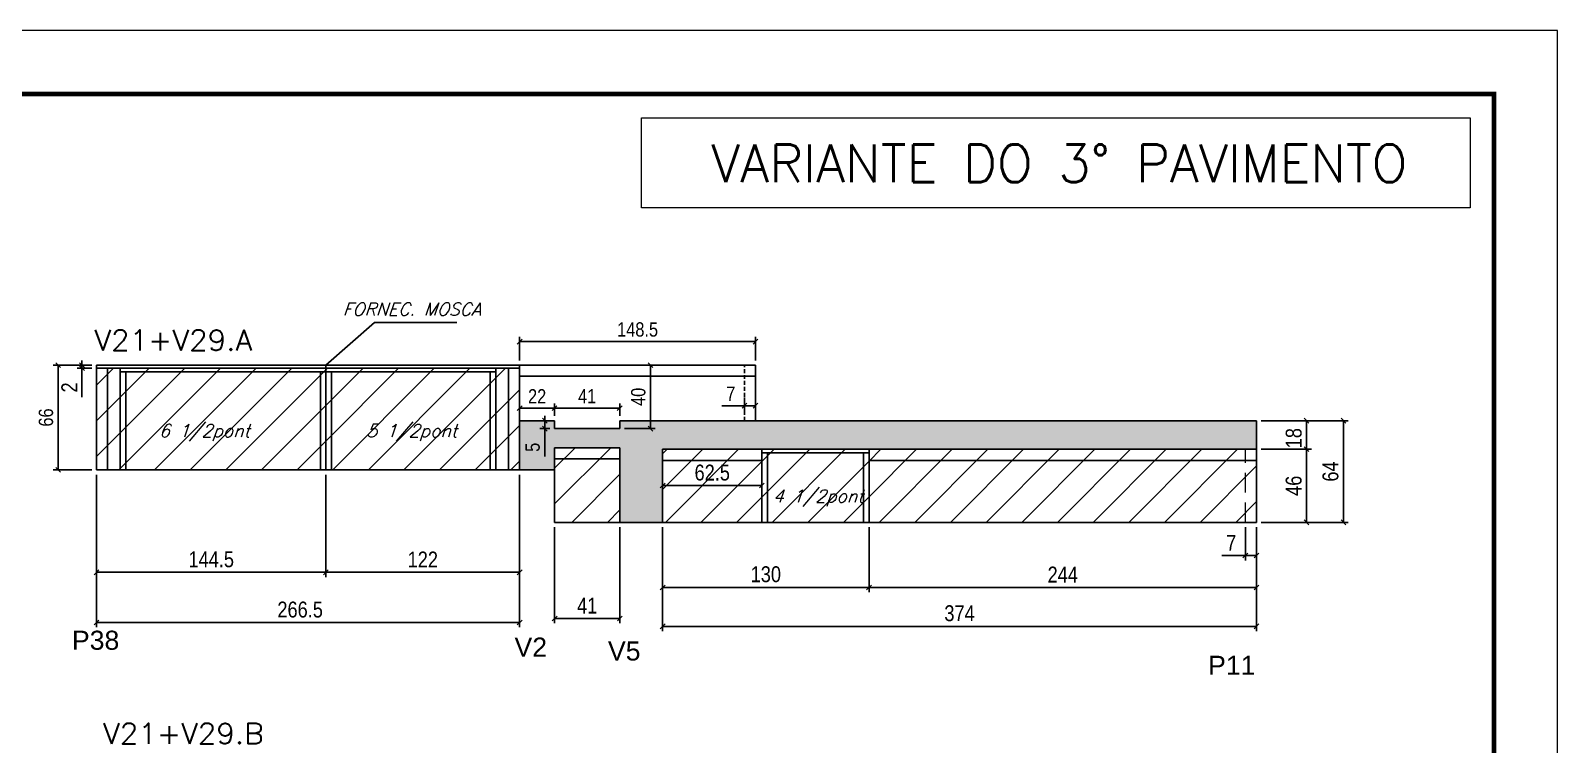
# Model space of a CAD drawing. Extents: x -10448 to -1189, y -11772 to 17235.
# Drawn here: x -5170 to -4208, y 3760 to 4210 of the extents above; entities that cross this region are included whole.
import ezdxf

# ---------------------------------------------------------------- set-up
doc = ezdxf.new("R2010")
doc.units = 0
doc.linetypes.add('DASHED', pattern=[0.75, 0.5, -0.25])
doc.linetypes.add('HIDDEN', pattern=[0.375, 0.25, -0.125])
for name, color, linetype in [('5', 5, 'Continuous'), ('COTA', 241, 'Continuous'), ('Painéis', 200, 'Continuous'), ('Reaproveitamento', 251, 'Continuous'), ('SARR_2.2x7', 40, 'Continuous'), ('SARR_3.5x7', 81, 'Continuous'), ('texto', 7, 'Continuous')]:
    doc.layers.add(name, color=color, linetype=linetype)
for name, color, linetype, lineweight in [('Folhas', 255, 'Continuous', 9), ('Hachura', 251, 'Continuous', 9), ('Sarr 2.2x7', 40, 'Continuous', 9), ('SARRAFO DE PRESSAO', 251, 'DASHED', 9), ('Texto Seção', 7, 'Continuous', 15)]:
    doc.layers.add(name, color=color, linetype=linetype, lineweight=lineweight)
doc.styles.add('COTA TECNICA', font='techl___.ttf', dxfattribs={"height": 10})
doc.styles.add('COTA TECNICA-50', font='techl___.ttf', dxfattribs={"height": 9})
doc.styles.add('REGUA-120', font='ROMANS.shx', dxfattribs={"height": 15})
doc.styles.add('Romans', font='romans.shx')
doc.styles.get("Standard").update_dxf_attribs({"font": 'arial.ttf'})
doc.dimstyles.new('COTA PAINEL-50', dxfattribs={"dimtxt": 9, "dimasz": 3, "dimexe": 3, "dimexo": 3, "dimgap": 3, "dimtad": 1, "dimdec": 1, "dimzin": 12, "dimdsep": 46, "dimtxsty": 'COTA TECNICA-50', "dimblk1": 'OBLIQUE', "dimblk2": 'OBLIQUE', "dimsah": 1, "dimcen": 0.9, "dimclrd": 4, "dimclre": 4, "dimclrt": 240, "dimadec": 1, "dimazin": 3, "dimtfac": 1, "dimtdec": 1, "dimtmove": 0, "dimatfit": 3, "dimfxl": 1, "dimtolj": 1, "dimtzin": 12, "dimarcsym": 0})
doc.dimstyles.new('PAINEL', dxfattribs={"dimtxt": 10, "dimasz": 3, "dimexe": 3, "dimexo": 3, "dimgap": 3, "dimtad": 1, "dimdec": 1, "dimzin": 12, "dimdsep": 46, "dimtxsty": 'COTA TECNICA', "dimblk1": 'OBLIQUE', "dimblk2": 'OBLIQUE', "dimsah": 1, "dimcen": 0.9, "dimclrd": 4, "dimclre": 4, "dimclrt": 240, "dimadec": 1, "dimazin": 3, "dimtfac": 1, "dimtdec": 1, "dimtmove": 0, "dimatfit": 3, "dimfxl": 1, "dimtolj": 1, "dimtzin": 12, "dimarcsym": 0})
pattern_1 = [(45, (-134604.252, -20842.41), (-11.2253202, 11.2253202), [])]

# ---------------------------------------------------------------- blocks, each defined once
blk = doc.blocks.new('9999999999')
at = {"layer": 'Folhas'}
blk.add_lwpolyline([(98138.98, 34190.21), (99623.98, 34190.21), (99623.98, 35240.21), (98138.98, 35240.21)], close=True, dxfattribs=at)
at = {"layer": 'Folhas', "color": 30, "const_width": 3}
blk.add_lwpolyline([(98213.98, 34230.21), (99583.98, 34230.21), (99583.98, 35200.21), (98213.98, 35200.21)], close=True, dxfattribs=at)
blk = doc.blocks.new('_Oblique')
at = {"color": 0, "linetype": 'ByBlock', "lineweight": -2}
blk.add_line((-0.5, -0.5), (0.5, 0.5), dxfattribs=at)
blk = doc.blocks.new('*D770')
at = {"layer": 'COTA', "color": 4, "linetype": 'ByBlock', "lineweight": -2, "transparency": 16777216}
for p, q in [((-4771.85, 3897.26), (-4771.85, 3856.3)), ((-4641.85, 3897.26), (-4641.85, 3856.3)), ((-4771.85, 3859.3), (-4641.85, 3859.3))]:
    blk.add_line(p, q, dxfattribs=at)
at = {"layer": 'Defpoints', "color": 0, "linetype": 'ByBlock', "transparency": 16777216}
for p in [(-4771.85, 3900.26), (-4641.85, 3900.26), (-4641.85, 3859.3)]:
    blk.add_point(p, dxfattribs=at)
at = {"layer": 'COTA', "color": 4, "linetype": 'ByBlock', "lineweight": -2, "transparency": 16777216, "xscale": 3, "yscale": 3, "zscale": 3, "rotation": 180}
blk.add_blockref('_Oblique', (-4771.85, 3859.3), dxfattribs=at)
at = {"layer": 'COTA', "color": 4, "linetype": 'ByBlock', "lineweight": -2, "transparency": 16777216, "xscale": 3, "yscale": 3, "zscale": 3}
blk.add_blockref('_Oblique', (-4641.85, 3859.3), dxfattribs=at)
at = {"layer": 'COTA', "color": 240, "linetype": 'ByBlock', "transparency": 16777216, "insert": (-4706.85, 3867.52), "char_height": 10, "attachment_point": 5, "style": 'COTA TECNICA'}
blk.add_mtext('\\A1;130', dxfattribs=at)
blk = doc.blocks.new('*D771')
at = {"layer": 'COTA', "color": 4, "linetype": 'ByBlock', "lineweight": -2, "transparency": 16777216}
for p, q in [((-4641.85, 3897.26), (-4641.85, 3856.3)), ((-4397.85, 3897.26), (-4397.85, 3856.3)), ((-4641.85, 3859.3), (-4397.85, 3859.3))]:
    blk.add_line(p, q, dxfattribs=at)
at = {"layer": 'Defpoints', "color": 0, "linetype": 'ByBlock', "transparency": 16777216}
for p in [(-4641.85, 3900.26), (-4397.85, 3900.26), (-4397.85, 3859.3)]:
    blk.add_point(p, dxfattribs=at)
at = {"layer": 'COTA', "color": 4, "linetype": 'ByBlock', "lineweight": -2, "transparency": 16777216, "xscale": 3, "yscale": 3, "zscale": 3, "rotation": 180}
blk.add_blockref('_Oblique', (-4641.85, 3859.3), dxfattribs=at)
at = {"layer": 'COTA', "color": 4, "linetype": 'ByBlock', "lineweight": -2, "transparency": 16777216, "xscale": 3, "yscale": 3, "zscale": 3}
blk.add_blockref('_Oblique', (-4397.85, 3859.3), dxfattribs=at)
at = {"layer": 'COTA', "color": 240, "linetype": 'ByBlock', "transparency": 16777216, "insert": (-4519.85, 3867.38), "char_height": 10, "attachment_point": 5, "style": 'COTA TECNICA'}
blk.add_mtext('\\A1;244', dxfattribs=at)
blk = doc.blocks.new('*D750')
at = {"layer": 'COTA', "color": 4, "linetype": 'ByBlock', "lineweight": -2, "transparency": 16777216}
for p, q in [((-4771.85, 3897.26), (-4771.85, 3831.76)), ((-4397.85, 3897.26), (-4397.85, 3831.76)), ((-4771.85, 3834.76), (-4397.85, 3834.76))]:
    blk.add_line(p, q, dxfattribs=at)
at = {"layer": 'Defpoints', "color": 0, "linetype": 'ByBlock', "transparency": 16777216}
for p in [(-4771.85, 3900.26), (-4397.85, 3900.26), (-4397.85, 3834.76)]:
    blk.add_point(p, dxfattribs=at)
at = {"layer": 'COTA', "color": 4, "linetype": 'ByBlock', "lineweight": -2, "transparency": 16777216, "xscale": 3, "yscale": 3, "zscale": 3, "rotation": 180}
blk.add_blockref('_Oblique', (-4771.85, 3834.76), dxfattribs=at)
at = {"layer": 'COTA', "color": 4, "linetype": 'ByBlock', "lineweight": -2, "transparency": 16777216, "xscale": 3, "yscale": 3, "zscale": 3}
blk.add_blockref('_Oblique', (-4397.85, 3834.76), dxfattribs=at)
at = {"layer": 'COTA', "color": 240, "linetype": 'ByBlock', "transparency": 16777216, "insert": (-4584.85, 3842.98), "char_height": 10, "attachment_point": 5, "style": 'COTA TECNICA'}
blk.add_mtext('\\A1;374', dxfattribs=at)
blk = doc.blocks.new('*D751')
at = {"layer": 'COTA', "color": 4, "linetype": 'ByBlock', "lineweight": -2, "transparency": 16777216}
for p, q in [((-4394.85, 3946.26), (-4363.27, 3946.26)), ((-4366.27, 3900.26), (-4366.27, 3946.26)), ((-4394.85, 3900.26), (-4363.27, 3900.26))]:
    blk.add_line(p, q, dxfattribs=at)
at = {"layer": 'Defpoints', "color": 0, "linetype": 'ByBlock', "transparency": 16777216}
for p in [(-4397.85, 3946.26), (-4366.27, 3946.26), (-4397.85, 3900.26)]:
    blk.add_point(p, dxfattribs=at)
at = {"layer": 'COTA', "color": 4, "linetype": 'ByBlock', "lineweight": -2, "transparency": 16777216, "xscale": 3, "yscale": 3, "zscale": 3}
for p, rotation in [((-4366.27, 3946.26), 90), ((-4366.27, 3900.26), 270)]:
    blk.add_blockref('_Oblique', p, dxfattribs=dict(at, rotation=rotation))
at = {"layer": 'COTA', "color": 240, "linetype": 'ByBlock', "transparency": 16777216, "insert": (-4374.37, 3923.26), "char_height": 10, "attachment_point": 5, "rotation": 90, "style": 'COTA TECNICA'}
blk.add_mtext('\\A1;46', dxfattribs=at)
blk = doc.blocks.new('*D752')
at = {"layer": 'COTA', "color": 4, "linetype": 'ByBlock', "lineweight": -2, "transparency": 16777216}
for p, q in [((-4394.85, 3964.26), (-4363.27, 3964.26)), ((-4366.27, 3946.26), (-4366.27, 3964.26)), ((-4394.85, 3946.26), (-4363.27, 3946.26))]:
    blk.add_line(p, q, dxfattribs=at)
at = {"layer": 'Defpoints', "color": 0, "linetype": 'ByBlock', "transparency": 16777216}
for p in [(-4397.85, 3964.26), (-4366.27, 3964.26), (-4397.85, 3946.26)]:
    blk.add_point(p, dxfattribs=at)
at = {"layer": 'COTA', "color": 4, "linetype": 'ByBlock', "lineweight": -2, "transparency": 16777216, "xscale": 3, "yscale": 3, "zscale": 3}
for p, rotation in [((-4366.27, 3964.26), 90), ((-4366.27, 3946.26), 270)]:
    blk.add_blockref('_Oblique', p, dxfattribs=dict(at, rotation=rotation))
at = {"layer": 'COTA', "color": 240, "linetype": 'ByBlock', "transparency": 16777216, "insert": (-4374.36, 3953.26), "char_height": 10, "attachment_point": 5, "rotation": 90, "style": 'COTA TECNICA'}
blk.add_mtext('\\A1;18', dxfattribs=at)
blk = doc.blocks.new('*D753')
at = {"layer": 'COTA', "color": 4, "linetype": 'ByBlock', "lineweight": -2, "transparency": 16777216}
for p, q in [((-4394.85, 3964.26), (-4340.11, 3964.26)), ((-4343.11, 3900.26), (-4343.11, 3964.26)), ((-4394.85, 3900.26), (-4340.11, 3900.26))]:
    blk.add_line(p, q, dxfattribs=at)
at = {"layer": 'Defpoints', "color": 0, "linetype": 'ByBlock', "transparency": 16777216}
for p in [(-4397.85, 3964.26), (-4343.11, 3964.26), (-4397.85, 3900.26)]:
    blk.add_point(p, dxfattribs=at)
at = {"layer": 'COTA', "color": 4, "linetype": 'ByBlock', "lineweight": -2, "transparency": 16777216, "xscale": 3, "yscale": 3, "zscale": 3}
for p, rotation in [((-4343.11, 3964.26), 90), ((-4343.11, 3900.26), 270)]:
    blk.add_blockref('_Oblique', p, dxfattribs=dict(at, rotation=rotation))
at = {"layer": 'COTA', "color": 240, "linetype": 'ByBlock', "transparency": 16777216, "insert": (-4351.21, 3932.26), "char_height": 10, "attachment_point": 5, "rotation": 90, "style": 'COTA TECNICA'}
blk.add_mtext('\\A1;64', dxfattribs=at)
blk = doc.blocks.new('*D1833')
at = {"layer": 'COTA', "color": 4, "linetype": 'ByBlock', "lineweight": -2, "transparency": 16777216}
for p, q in [((-4404.85, 3897.26), (-4404.85, 3876.32)), ((-4397.85, 3897.26), (-4397.85, 3876.32)), ((-4404.85, 3879.32), (-4419.58, 3879.32)), ((-4397.85, 3879.32), (-4404.85, 3879.32))]:
    blk.add_line(p, q, dxfattribs=at)
at = {"layer": 'Defpoints', "color": 0, "linetype": 'ByBlock', "transparency": 16777216}
for p in [(-4404.85, 3900.26), (-4397.85, 3900.26), (-4404.85, 3879.32)]:
    blk.add_point(p, dxfattribs=at)
at = {"layer": 'COTA', "color": 4, "linetype": 'ByBlock', "lineweight": -2, "transparency": 16777216, "xscale": 3, "yscale": 3, "zscale": 3, "rotation": 180}
blk.add_blockref('_Oblique', (-4404.85, 3879.32), dxfattribs=at)
at = {"layer": 'COTA', "color": 4, "linetype": 'ByBlock', "lineweight": -2, "transparency": 16777216, "xscale": 3, "yscale": 3, "zscale": 3}
blk.add_blockref('_Oblique', (-4397.85, 3879.32), dxfattribs=at)
at = {"layer": 'COTA', "color": 240, "linetype": 'ByBlock', "transparency": 16777216, "insert": (-4413.71, 3887.39), "char_height": 10, "attachment_point": 5, "style": 'COTA TECNICA'}
blk.add_mtext('\\A1;7', dxfattribs=at)
blk = doc.blocks.new('*D1834')
at = {"layer": 'COTA', "color": 4, "linetype": 'ByBlock', "lineweight": -2, "transparency": 16777216}
for p, q in [((-4771.85, 3936.26), (-4771.85, 3920.42)), ((-4709.35, 3936.26), (-4709.35, 3920.42)), ((-4709.35, 3923.42), (-4771.85, 3923.42))]:
    blk.add_line(p, q, dxfattribs=at)
at = {"layer": 'Defpoints', "color": 0, "linetype": 'ByBlock', "transparency": 16777216}
for p in [(-4771.85, 3939.26), (-4709.35, 3939.26), (-4771.85, 3923.42)]:
    blk.add_point(p, dxfattribs=at)
at = {"layer": 'COTA', "color": 4, "linetype": 'ByBlock', "lineweight": -2, "transparency": 16777216, "xscale": 3, "yscale": 3, "zscale": 3, "rotation": 180}
blk.add_blockref('_Oblique', (-4771.85, 3923.42), dxfattribs=at)
at = {"layer": 'COTA', "color": 4, "linetype": 'ByBlock', "lineweight": -2, "transparency": 16777216, "xscale": 3, "yscale": 3, "zscale": 3}
blk.add_blockref('_Oblique', (-4709.35, 3923.42), dxfattribs=at)
at = {"layer": 'COTA', "color": 240, "linetype": 'ByBlock', "transparency": 16777216, "insert": (-4740.6, 3931.53), "char_height": 10, "attachment_point": 5, "style": 'COTA TECNICA'}
blk.add_mtext('\\A1;62.5', dxfattribs=at)
blk = doc.blocks.new('*D1835')
at = {"layer": 'COTA', "color": 4, "linetype": 'ByBlock', "lineweight": -2, "transparency": 16777216}
for p, q in [((-4839.85, 3897.26), (-4839.85, 3836.76)), ((-4798.85, 3897.26), (-4798.85, 3836.76)), ((-4839.85, 3839.76), (-4798.85, 3839.76))]:
    blk.add_line(p, q, dxfattribs=at)
at = {"layer": 'Defpoints', "color": 0, "linetype": 'ByBlock', "transparency": 16777216}
for p in [(-4839.85, 3900.26), (-4798.85, 3900.26), (-4798.85, 3839.76)]:
    blk.add_point(p, dxfattribs=at)
at = {"layer": 'COTA', "color": 4, "linetype": 'ByBlock', "lineweight": -2, "transparency": 16777216, "xscale": 3, "yscale": 3, "zscale": 3, "rotation": 180}
blk.add_blockref('_Oblique', (-4839.85, 3839.76), dxfattribs=at)
at = {"layer": 'COTA', "color": 4, "linetype": 'ByBlock', "lineweight": -2, "transparency": 16777216, "xscale": 3, "yscale": 3, "zscale": 3}
blk.add_blockref('_Oblique', (-4798.85, 3839.76), dxfattribs=at)
at = {"layer": 'COTA', "color": 240, "linetype": 'ByBlock', "transparency": 16777216, "insert": (-4819.35, 3847.83), "char_height": 10, "attachment_point": 5, "style": 'COTA TECNICA'}
blk.add_mtext('\\A1;41', dxfattribs=at)
blk = doc.blocks.new('*D755')
at = {"layer": 'COTA', "color": 4, "linetype": 'ByBlock', "lineweight": -2, "transparency": 16777216}
for p, q in [((-5128.39, 3930.26), (-5128.39, 3865.8)), ((-4983.89, 3930.26), (-4983.89, 3865.8)), ((-5128.39, 3868.8), (-4983.89, 3868.8))]:
    blk.add_line(p, q, dxfattribs=at)
at = {"layer": 'Defpoints', "color": 0, "linetype": 'ByBlock', "transparency": 16777216}
for p in [(-5128.39, 3933.26), (-4983.89, 3933.26), (-4983.89, 3868.8)]:
    blk.add_point(p, dxfattribs=at)
at = {"layer": 'COTA', "color": 4, "linetype": 'ByBlock', "lineweight": -2, "transparency": 16777216, "xscale": 3, "yscale": 3, "zscale": 3, "rotation": 180}
blk.add_blockref('_Oblique', (-5128.39, 3868.8), dxfattribs=at)
at = {"layer": 'COTA', "color": 4, "linetype": 'ByBlock', "lineweight": -2, "transparency": 16777216, "xscale": 3, "yscale": 3, "zscale": 3}
blk.add_blockref('_Oblique', (-4983.89, 3868.8), dxfattribs=at)
at = {"layer": 'COTA', "color": 240, "linetype": 'ByBlock', "transparency": 16777216, "insert": (-5056.14, 3876.91), "char_height": 10, "attachment_point": 5, "style": 'COTA TECNICA'}
blk.add_mtext('\\A1;144.5', dxfattribs=at)
blk = doc.blocks.new('*D756')
at = {"layer": 'COTA', "color": 4, "linetype": 'ByBlock', "lineweight": -2, "transparency": 16777216}
for p, q in [((-4983.89, 3930.26), (-4983.89, 3865.8)), ((-4861.89, 3930.26), (-4861.89, 3865.8)), ((-4983.89, 3868.8), (-4861.89, 3868.8))]:
    blk.add_line(p, q, dxfattribs=at)
at = {"layer": 'Defpoints', "color": 0, "linetype": 'ByBlock', "transparency": 16777216}
for p in [(-4983.89, 3933.26), (-4861.89, 3933.26), (-4861.89, 3868.8)]:
    blk.add_point(p, dxfattribs=at)
at = {"layer": 'COTA', "color": 4, "linetype": 'ByBlock', "lineweight": -2, "transparency": 16777216, "xscale": 3, "yscale": 3, "zscale": 3, "rotation": 180}
blk.add_blockref('_Oblique', (-4983.89, 3868.8), dxfattribs=at)
at = {"layer": 'COTA', "color": 4, "linetype": 'ByBlock', "lineweight": -2, "transparency": 16777216, "xscale": 3, "yscale": 3, "zscale": 3}
blk.add_blockref('_Oblique', (-4861.89, 3868.8), dxfattribs=at)
at = {"layer": 'COTA', "color": 240, "linetype": 'ByBlock', "transparency": 16777216, "insert": (-4922.89, 3876.85), "char_height": 10, "attachment_point": 5, "style": 'COTA TECNICA'}
blk.add_mtext('\\A1;122', dxfattribs=at)
blk = doc.blocks.new('*D757')
at = {"layer": 'COTA', "color": 4, "linetype": 'ByBlock', "lineweight": -2, "transparency": 16777216}
for p, q in [((-5128.39, 3930.26), (-5128.39, 3834.18)), ((-4861.89, 3930.26), (-4861.89, 3834.18)), ((-5128.39, 3837.18), (-4861.89, 3837.18))]:
    blk.add_line(p, q, dxfattribs=at)
at = {"layer": 'Defpoints', "color": 0, "linetype": 'ByBlock', "transparency": 16777216}
for p in [(-5128.39, 3933.26), (-4861.89, 3933.26), (-4861.89, 3837.18)]:
    blk.add_point(p, dxfattribs=at)
at = {"layer": 'COTA', "color": 4, "linetype": 'ByBlock', "lineweight": -2, "transparency": 16777216, "xscale": 3, "yscale": 3, "zscale": 3, "rotation": 180}
blk.add_blockref('_Oblique', (-5128.39, 3837.18), dxfattribs=at)
at = {"layer": 'COTA', "color": 4, "linetype": 'ByBlock', "lineweight": -2, "transparency": 16777216, "xscale": 3, "yscale": 3, "zscale": 3}
blk.add_blockref('_Oblique', (-4861.89, 3837.18), dxfattribs=at)
at = {"layer": 'COTA', "color": 240, "linetype": 'ByBlock', "transparency": 16777216, "insert": (-5000.14, 3845.28), "char_height": 10, "attachment_point": 5, "style": 'COTA TECNICA'}
blk.add_mtext('\\A1;266.5', dxfattribs=at)
blk = doc.blocks.new('*D1876')
at = {"layer": 'COTA', "color": 4, "linetype": 'ByBlock', "lineweight": -2, "transparency": 16777216}
for p, q in [((-5131.39, 3999.26), (-5155.59, 3999.26)), ((-5152.59, 3933.26), (-5152.59, 3999.26)), ((-5131.39, 3933.26), (-5155.59, 3933.26))]:
    blk.add_line(p, q, dxfattribs=at)
at = {"layer": 'Defpoints', "color": 0, "linetype": 'ByBlock', "transparency": 16777216}
for p in [(-5152.59, 3999.26), (-5128.39, 3999.26), (-5128.39, 3933.26)]:
    blk.add_point(p, dxfattribs=at)
at = {"layer": 'COTA', "color": 4, "linetype": 'ByBlock', "lineweight": -2, "transparency": 16777216, "xscale": 3, "yscale": 3, "zscale": 3}
for p, rotation in [((-5152.59, 3999.26), 90), ((-5152.59, 3933.26), 270)]:
    blk.add_blockref('_Oblique', p, dxfattribs=dict(at, rotation=rotation))
at = {"layer": 'COTA', "color": 240, "linetype": 'ByBlock', "transparency": 16777216, "insert": (-5160.19, 3966.26), "char_height": 9, "attachment_point": 5, "rotation": 90, "style": 'COTA TECNICA-50'}
blk.add_mtext('\\A1;66', dxfattribs=at)
blk = doc.blocks.new('*D1854')
at = {"layer": 'COTA', "color": 4, "linetype": 'ByBlock', "lineweight": -2, "transparency": 16777216}
for p, q in [((-4861.89, 4002.26), (-4861.89, 4017.02)), ((-4861.89, 4014.02), (-4713.35, 4014.02)), ((-4713.35, 4002.26), (-4713.35, 4017.02))]:
    blk.add_line(p, q, dxfattribs=at)
at = {"layer": 'Defpoints', "color": 0, "linetype": 'ByBlock', "transparency": 16777216}
for p in [(-4713.35, 4014.02), (-4861.89, 3999.26), (-4713.35, 3999.26)]:
    blk.add_point(p, dxfattribs=at)
at = {"layer": 'COTA', "color": 4, "linetype": 'ByBlock', "lineweight": -2, "transparency": 16777216, "xscale": 3, "yscale": 3, "zscale": 3, "rotation": 180}
blk.add_blockref('_Oblique', (-4861.89, 4014.02), dxfattribs=at)
at = {"layer": 'COTA', "color": 4, "linetype": 'ByBlock', "lineweight": -2, "transparency": 16777216, "xscale": 3, "yscale": 3, "zscale": 3}
blk.add_blockref('_Oblique', (-4713.35, 4014.02), dxfattribs=at)
at = {"layer": 'COTA', "color": 240, "linetype": 'ByBlock', "transparency": 16777216, "insert": (-4787.62, 4021.64), "char_height": 9, "attachment_point": 5, "style": 'COTA TECNICA-50'}
blk.add_mtext('\\A1;148.5', dxfattribs=at)
blk = doc.blocks.new('*D1855')
at = {"layer": 'COTA', "color": 4, "linetype": 'ByBlock', "lineweight": -2, "transparency": 16777216}
for p, q in [((-4861.89, 3967.26), (-4861.89, 3975.1)), ((-4861.89, 3972.1), (-4839.89, 3972.1)), ((-4839.89, 3967.26), (-4839.89, 3975.1))]:
    blk.add_line(p, q, dxfattribs=at)
at = {"layer": 'Defpoints', "color": 0, "linetype": 'ByBlock', "transparency": 16777216}
for p in [(-4839.89, 3972.1), (-4861.89, 3964.26), (-4839.89, 3964.26)]:
    blk.add_point(p, dxfattribs=at)
at = {"layer": 'COTA', "color": 4, "linetype": 'ByBlock', "lineweight": -2, "transparency": 16777216, "xscale": 3, "yscale": 3, "zscale": 3, "rotation": 180}
blk.add_blockref('_Oblique', (-4861.89, 3972.1), dxfattribs=at)
at = {"layer": 'COTA', "color": 4, "linetype": 'ByBlock', "lineweight": -2, "transparency": 16777216, "xscale": 3, "yscale": 3, "zscale": 3}
blk.add_blockref('_Oblique', (-4839.89, 3972.1), dxfattribs=at)
at = {"layer": 'COTA', "color": 240, "linetype": 'ByBlock', "transparency": 16777216, "insert": (-4850.89, 3979.6), "char_height": 9, "attachment_point": 5, "style": 'COTA TECNICA-50'}
blk.add_mtext('\\A1;22', dxfattribs=at)
blk = doc.blocks.new('*D1856')
at = {"layer": 'COTA', "color": 4, "linetype": 'ByBlock', "lineweight": -2, "transparency": 16777216}
for p, q in [((-4839.89, 3967.26), (-4839.89, 3975.1)), ((-4839.89, 3972.1), (-4798.89, 3972.1)), ((-4798.89, 3967.26), (-4798.89, 3975.1))]:
    blk.add_line(p, q, dxfattribs=at)
at = {"layer": 'Defpoints', "color": 0, "linetype": 'ByBlock', "transparency": 16777216}
for p in [(-4798.89, 3972.1), (-4839.89, 3964.26), (-4798.89, 3964.26)]:
    blk.add_point(p, dxfattribs=at)
at = {"layer": 'COTA', "color": 4, "linetype": 'ByBlock', "lineweight": -2, "transparency": 16777216, "xscale": 3, "yscale": 3, "zscale": 3, "rotation": 180}
blk.add_blockref('_Oblique', (-4839.89, 3972.1), dxfattribs=at)
at = {"layer": 'COTA', "color": 4, "linetype": 'ByBlock', "lineweight": -2, "transparency": 16777216, "xscale": 3, "yscale": 3, "zscale": 3}
blk.add_blockref('_Oblique', (-4798.89, 3972.1), dxfattribs=at)
at = {"layer": 'COTA', "color": 240, "linetype": 'ByBlock', "transparency": 16777216, "insert": (-4819.39, 3979.67), "char_height": 9, "attachment_point": 5, "style": 'COTA TECNICA-50'}
blk.add_mtext('\\A1;41', dxfattribs=at)
blk = doc.blocks.new('*D1857')
at = {"layer": 'COTA', "color": 4, "linetype": 'ByBlock', "lineweight": -2, "transparency": 16777216}
for p, q in [((-4795.89, 3999.26), (-4776.56, 3999.26)), ((-4779.56, 3959.26), (-4779.56, 3999.26)), ((-4795.89, 3959.26), (-4776.56, 3959.26))]:
    blk.add_line(p, q, dxfattribs=at)
at = {"layer": 'Defpoints', "color": 0, "linetype": 'ByBlock', "transparency": 16777216}
for p in [(-4798.89, 3999.26), (-4779.56, 3999.26), (-4798.89, 3959.26)]:
    blk.add_point(p, dxfattribs=at)
at = {"layer": 'COTA', "color": 4, "linetype": 'ByBlock', "lineweight": -2, "transparency": 16777216, "xscale": 3, "yscale": 3, "zscale": 3}
for p, rotation in [((-4779.56, 3999.26), 90), ((-4779.56, 3959.26), 270)]:
    blk.add_blockref('_Oblique', p, dxfattribs=dict(at, rotation=rotation))
at = {"layer": 'COTA', "color": 240, "linetype": 'ByBlock', "transparency": 16777216, "insert": (-4787.15, 3979.26), "char_height": 9, "attachment_point": 5, "rotation": 90, "style": 'COTA TECNICA-50'}
blk.add_mtext('\\A1;40', dxfattribs=at)
blk = doc.blocks.new('*D1858')
at = {"layer": 'COTA', "color": 4, "linetype": 'ByBlock', "lineweight": -2, "transparency": 16777216}
for p, q in [((-4842.89, 3964.26), (-4849.08, 3964.26)), ((-4846.08, 3964.26), (-4846.08, 3967.26)), ((-4846.08, 3964.26), (-4846.08, 3959.26)), ((-4842.89, 3959.26), (-4849.08, 3959.26)), ((-4846.08, 3959.26), (-4846.08, 3941.77))]:
    blk.add_line(p, q, dxfattribs=at)
at = {"layer": 'Defpoints', "color": 0, "linetype": 'ByBlock', "transparency": 16777216}
for p in [(-4839.89, 3964.26), (-4846.08, 3959.26), (-4839.89, 3959.26)]:
    blk.add_point(p, dxfattribs=at)
at = {"layer": 'COTA', "color": 4, "linetype": 'ByBlock', "lineweight": -2, "transparency": 16777216, "xscale": 3, "yscale": 3, "zscale": 3}
for p, rotation in [((-4846.08, 3964.26), 270), ((-4846.08, 3959.26), 90)]:
    blk.add_blockref('_Oblique', p, dxfattribs=dict(at, rotation=rotation))
at = {"layer": 'COTA', "color": 240, "linetype": 'ByBlock', "transparency": 16777216, "insert": (-4853.68, 3947.52), "char_height": 9, "attachment_point": 5, "rotation": 90, "style": 'COTA TECNICA-50'}
blk.add_mtext('\\A1;5', dxfattribs=at)
blk = doc.blocks.new('*D1860')
at = {"layer": 'COTA', "color": 4, "linetype": 'ByBlock', "lineweight": -2, "transparency": 16777216}
for p, q in [((-4720.35, 3973.69), (-4734.5, 3973.69)), ((-4720.35, 3978.76), (-4720.35, 3970.69)), ((-4713.35, 3973.69), (-4720.35, 3973.69)), ((-4713.35, 3978.76), (-4713.35, 3970.69))]:
    blk.add_line(p, q, dxfattribs=at)
at = {"layer": 'Defpoints', "color": 0, "linetype": 'ByBlock', "transparency": 16777216}
for p in [(-4720.35, 3981.76), (-4713.35, 3981.76), (-4720.35, 3973.69)]:
    blk.add_point(p, dxfattribs=at)
at = {"layer": 'COTA', "color": 4, "linetype": 'ByBlock', "lineweight": -2, "transparency": 16777216, "xscale": 3, "yscale": 3, "zscale": 3, "rotation": 180}
blk.add_blockref('_Oblique', (-4720.35, 3973.69), dxfattribs=at)
at = {"layer": 'COTA', "color": 4, "linetype": 'ByBlock', "lineweight": -2, "transparency": 16777216, "xscale": 3, "yscale": 3, "zscale": 3}
blk.add_blockref('_Oblique', (-4713.35, 3973.69), dxfattribs=at)
at = {"layer": 'COTA', "color": 240, "linetype": 'ByBlock', "transparency": 16777216, "insert": (-4728.92, 3981.25), "char_height": 9, "attachment_point": 5, "style": 'COTA TECNICA-50'}
blk.add_mtext('\\A1;7', dxfattribs=at)
blk = doc.blocks.new('*D2227')
at = {"layer": 'COTA', "color": 4, "lineweight": -2, "transparency": 16777216}
for p, q in [((-5137.53, 3999.26), (-5137.53, 4002.26)), ((-5131.39, 3999.26), (-5140.53, 3999.26)), ((-5131.39, 3997.26), (-5140.53, 3997.26)), ((-5137.53, 3999.26), (-5137.53, 3997.26)), ((-5137.53, 3997.26), (-5137.53, 3979.15))]:
    blk.add_line(p, q, dxfattribs=at)
at = {"layer": 'Defpoints', "color": 0, "transparency": 16777216}
for p in [(-5137.53, 3997.26), (-5128.39, 3999.26), (-5128.39, 3997.26)]:
    blk.add_point(p, dxfattribs=at)
at = {"layer": 'COTA', "color": 4, "lineweight": -2, "transparency": 16777216, "xscale": 3, "yscale": 3, "zscale": 3}
for p, rotation in [((-5137.53, 3999.26), 270), ((-5137.53, 3997.26), 90)]:
    blk.add_blockref('_Oblique', p, dxfattribs=dict(at, rotation=rotation))
at = {"layer": 'COTA', "color": 240, "transparency": 16777216, "insert": (-5145.53, 3985.2), "char_height": 10, "attachment_point": 5, "rotation": 90, "style": 'COTA TECNICA'}
blk.add_mtext('\\A1;2', dxfattribs=at)

msp = doc.modelspace()

# ---------------------------------------------------------------- hatches: boundary and pattern name
at = {"layer": 'COTA', "linetype": 'ByBlock'}
h = msp.add_hatch(dxfattribs=at)
h.set_pattern_fill('AR-CONC', color=256, scale=0.03)
h.paths.add_polyline_path([(-4771.85, 3946.26), (-4397.85, 3946.26), (-4397.85, 3964.26), (-4713.35, 3964.26), (-4798.89, 3964.26), (-4798.89, 3959.26), (-4839.89, 3959.26), (-4839.89, 3964.26), (-4861.89, 3964.26), (-4861.89, 3933.26), (-4839.85, 3933.26), (-4839.85, 3947.26), (-4798.85, 3947.26), (-4798.85, 3900.26), (-4771.85, 3900.26)])
h.paths.add_polyline_path([(-4844.84, 3941.84), (-4844.84, 3953.8), (-4863.37, 3953.8), (-4863.37, 3941.84)], flags=9)
at = {"layer": 'Hachura', "linetype": 'ByBlock'}
h = msp.add_hatch(dxfattribs=at)
h.set_pattern_fill('ANSI31', color=256, scale=5)
h.set_pattern_definition(pattern_1)
h.paths.add_polyline_path([(-4771.85, 3946.26), (-4771.85, 3900.26), (-4641.85, 3900.26), (-4641.85, 3946.26)])
h = msp.add_hatch(dxfattribs=at)
h.set_pattern_fill('ANSI31', color=256, scale=5)
h.set_pattern_definition(pattern_1)
h.paths.add_polyline_path([(-4641.85, 3946.26), (-4641.85, 3900.26), (-4397.85, 3900.26), (-4397.85, 3946.26)])
at = {"layer": 'Reaproveitamento', "linetype": 'ByBlock'}
h = msp.add_hatch(dxfattribs=at)
h.set_pattern_fill('ANSI31', color=256, scale=5)
h.paths.add_polyline_path([(-5128.39, 3997.26), (-5128.39, 3933.26), (-4983.89, 3933.26), (-4983.89, 3997.26)])
h.paths.add_polyline_path([(-5096.76, 3948.65), (-5029.52, 3948.65), (-5024.02, 3964.62), (-5091.26, 3964.62)], flags=24)
h = msp.add_hatch(dxfattribs=at)
h.set_pattern_fill('ANSI31', color=256, scale=5)
h.paths.add_polyline_path([(-4983.89, 3997.26), (-4983.89, 3933.26), (-4861.89, 3933.26), (-4861.89, 3997.26)])
h.paths.add_polyline_path([(-4966.29, 3948.65), (-4898.67, 3948.65), (-4893.17, 3964.62), (-4960.79, 3964.62)], flags=24)
h = msp.add_hatch(dxfattribs=at)
h.set_pattern_fill('ANSI31', color=256, scale=5)
h.set_pattern_definition([(45, (-139469.283, -18464.293), (-11.2253202, 11.2253202), [])])
h.paths.add_polyline_path([(-4839.85, 3900.26), (-4798.85, 3900.26), (-4798.85, 3947.26), (-4839.85, 3947.26)])

# ---------------------------------------------------------------- linework, layer by layer
at = {"layer": 'COTA', "linetype": 'ByBlock'}
for p, q in [((-4713.35, 3964.26), (-4397.85, 3964.26)), ((-4397.85, 3946.26), (-4397.85, 3964.26)), ((-4861.89, 3933.26), (-4839.85, 3933.26)), ((-4771.85, 3900.26), (-4798.85, 3900.26))]:
    msp.add_line(p, q, dxfattribs=at)
at = {"layer": 'Painéis'}
for p, q in [((-5128.39, 3999.26), (-5128.39, 3933.26)), ((-5128.39, 3999.26), (-4861.89, 3999.26)), ((-5128.39, 3997.26), (-4861.89, 3997.26)), ((-4983.89, 3999.26), (-4983.89, 3933.26)), ((-4861.89, 3997.26), (-4861.89, 3933.26)), ((-4861.89, 3933.26), (-5128.39, 3933.26))]:
    msp.add_line(p, q, dxfattribs=at)
at = {"layer": 'Painéis', "linetype": 'ByBlock'}
for p, q in [((-4713.35, 3999.26), (-4861.89, 3999.26)), ((-4861.89, 3999.26), (-4861.89, 3964.26)), ((-4713.35, 3964.26), (-4713.35, 3999.26)), ((-4861.89, 3964.26), (-4839.89, 3964.26)), ((-4839.89, 3964.26), (-4839.89, 3959.26)), ((-4798.89, 3964.26), (-4713.35, 3964.26)), ((-4798.89, 3964.26), (-4798.89, 3959.26)), ((-4798.89, 3959.26), (-4839.89, 3959.26)), ((-4839.85, 3947.26), (-4798.85, 3947.26)), ((-4839.85, 3900.26), (-4839.85, 3947.26)), ((-4798.85, 3900.26), (-4798.85, 3947.26)), ((-4771.85, 3946.26), (-4771.85, 3900.26)), ((-4771.85, 3946.26), (-4397.85, 3946.26)), ((-4641.85, 3900.26), (-4641.85, 3946.26)), ((-4397.85, 3900.26), (-4397.85, 3946.26)), ((-4839.85, 3900.26), (-4798.85, 3900.26)), ((-4771.85, 3900.26), (-4397.85, 3900.26))]:
    msp.add_line(p, q, dxfattribs=at)
at = {"layer": 'Sarr 2.2x7', "linetype": 'HIDDEN', "ltscale": 50}
msp.add_line((-4404.85, 3900.26), (-4404.85, 3946.26), dxfattribs=at)
at = {"layer": 'SARR_2.2x7', "linetype": 'Continuous'}
for p, q in [((-5121.39, 3997.26), (-5121.39, 3945.26)), ((-4983.89, 3995.06), (-5113.39, 3995.06)), ((-4983.89, 3995.06), (-4876.89, 3995.06)), ((-4868.89, 3997.26), (-4868.89, 3945.26)), ((-4713.35, 3992.26), (-4861.89, 3992.26)), ((-5121.39, 3945.26), (-5121.39, 3933.26)), ((-4868.89, 3945.26), (-4868.89, 3933.26)), ((-4709.35, 3944.06), (-4641.85, 3944.06)), ((-4839.85, 3940.26), (-4798.85, 3940.26)), ((-4771.85, 3939.26), (-4709.35, 3939.26)), ((-4641.85, 3939.26), (-4397.85, 3939.26))]:
    msp.add_line(p, q, dxfattribs=at)
at = {"layer": 'SARR_2.2x7', "linetype": 'HIDDEN', "ltscale": 10}
msp.add_line((-4720.35, 3964.26), (-4720.35, 3999.26), dxfattribs=at)
at = {"layer": 'SARR_3.5x7'}
for p, q in [((-5113.39, 3997.26), (-5113.39, 3933.26)), ((-5109.89, 3995.06), (-5109.89, 3933.26)), ((-4987.39, 3995.06), (-4987.39, 3933.26)), ((-4980.39, 3995.06), (-4980.39, 3933.26)), ((-4880.39, 3995.06), (-4880.39, 3933.26)), ((-4876.89, 3997.26), (-4876.89, 3933.26)), ((-4709.35, 3946.26), (-4709.35, 3900.26)), ((-4705.85, 3944.06), (-4705.85, 3900.26)), ((-4645.35, 3944.06), (-4645.35, 3900.26)), ((-4641.85, 3944.06), (-4641.85, 3900.26)), ((-4771.85, 3900.26), (-4768.35, 3900.26))]:
    msp.add_line(p, q, dxfattribs=at)
at = {"layer": 'Texto Seção'}
msp.add_lwpolyline([(-4785.17, 4155.01), (-4263.18, 4155.01), (-4263.18, 4098.33), (-4785.17, 4098.33)], close=True, dxfattribs=at)

# ---------------------------------------------------------------- block references
at = {"layer": 'SARRAFO DE PRESSAO', "color": 6, "linetype": 'ByBlock'}
msp.add_blockref('9999999999', (-103832.26, -31030.3), dxfattribs=at)

# ---------------------------------------------------------------- texts
at = {"layer": '5', "linetype": 'Continuous'}
for s, p in [('P38', (-5143.86, 3820.03)), ('V2', (-4865.13, 3815.7)), ('V5', (-4806.27, 3813.25)), ('P11', (-4428.31, 3804.25))]:
    msp.add_text(s, height=12, rotation=0.00004, dxfattribs=at).set_placement(p)
at = {"layer": 'texto', "color": 2, "char_height": 8, "attachment_point": 5, "style": 'Romans'}
for s, insert in [('{\\Q19;\\C256;FORNEC. MOSCA}', (-4929.92, 4034.44)), ('{\\Q19;\\C256;6 1/2pont}', (-5060.46, 3956.64)), ('{\\Q19;\\C256;5 1/2pont}', (-4929.92, 3956.64)), ('{\\Q19;\\C256;4 1/2pont}', (-4673.96, 3915.48))]:
    msp.add_mtext(s, dxfattribs=dict(at, insert=insert))
at = {"layer": 'Texto Seção', "style": 'REGUA-120', "width": 1.05}
for s, p in [('V21+V29.A', (-5129.76, 4008.45)), ('V21+V29.B', (-5124.27, 3760.73))]:
    msp.add_text(s, height=13, dxfattribs=at).set_placement(p)
at = {"layer": 'Texto Seção', "insert": (-4842.29, 4114.44), "char_height": 23.7362, "width": 640.4194, "attachment_point": 7, "style": 'REGUA-120'}
msp.add_mtext('\\pxqc,t6;^JVARIANTE DO 3° PAVIMENTO', dxfattribs=at)

# ---------------------------------------------------------------- dimensions: what is measured, and where the dimension line sits
at = {"layer": 'COTA', "linetype": 'ByBlock'}
for base, p1, p2, dimstyle, picture, middle in [((-4713.35, 4014.02), (-4861.89, 3999.26), (-4713.35, 3999.26), 'COTA PAINEL-50', '*D1854', (-4787.62, 4021.64)), ((-4839.89, 3972.1), (-4861.89, 3964.26), (-4839.89, 3964.26), 'COTA PAINEL-50', '*D1855', (-4850.89, 3979.6)), ((-4798.89, 3972.1), (-4839.89, 3964.26), (-4798.89, 3964.26), 'COTA PAINEL-50', '*D1856', (-4819.39, 3979.67)), ((-4720.35, 3973.69), (-4713.35, 3981.76), (-4720.35, 3981.76), 'COTA PAINEL-50', '*D1860', (-4728.92, 3981.25)), ((-4983.89, 3868.8), (-5128.39, 3933.26), (-4983.89, 3933.26), 'PAINEL', '*D755', (-5056.14, 3876.91)), ((-4771.85, 3923.42), (-4709.35, 3939.26), (-4771.85, 3939.26), 'PAINEL', '*D1834', (-4740.6, 3931.53)), ((-4798.85, 3839.76), (-4839.85, 3900.26), (-4798.85, 3900.26), 'PAINEL', '*D1835', (-4819.35, 3847.83)), ((-4641.85, 3859.3), (-4771.85, 3900.26), (-4641.85, 3900.26), 'PAINEL', '*D770', (-4706.85, 3867.52)), ((-4397.85, 3834.76), (-4771.85, 3900.26), (-4397.85, 3900.26), 'PAINEL', '*D750', (-4584.85, 3842.98)), ((-4397.85, 3859.3), (-4641.85, 3900.26), (-4397.85, 3900.26), 'PAINEL', '*D771', (-4519.85, 3867.38)), ((-4404.85, 3879.32), (-4397.85, 3900.26), (-4404.85, 3900.26), 'PAINEL', '*D1833', (-4413.71, 3887.39))]:
    dim = msp.add_linear_dim(base=base, p1=p1, p2=p2, dimstyle=dimstyle, dxfattribs=at)
    dim.commit()
    dim.dimension.update_dxf_attribs({"geometry": picture, "text_midpoint": middle})
for base, p1, p2, dimstyle, picture, middle in [((-5152.59, 3999.26), (-5128.39, 3933.26), (-5128.39, 3999.26), 'COTA PAINEL-50', '*D1876', (-5160.19, 3966.26)), ((-4779.56, 3999.26), (-4798.89, 3959.26), (-4798.89, 3999.26), 'COTA PAINEL-50', '*D1857', (-4787.15, 3979.26)), ((-4846.08, 3959.26), (-4839.89, 3964.26), (-4839.89, 3959.26), 'COTA PAINEL-50', '*D1858', (-4853.68, 3947.52)), ((-4343.11, 3964.26), (-4397.85, 3900.26), (-4397.85, 3964.26), 'PAINEL', '*D753', (-4351.21, 3932.26)), ((-4366.27, 3946.26), (-4397.85, 3900.26), (-4397.85, 3946.26), 'PAINEL', '*D751', (-4374.37, 3923.26))]:
    dim = msp.add_linear_dim(base=base, p1=p1, p2=p2, angle=90, dimstyle=dimstyle, dxfattribs=at)
    dim.commit()
    dim.dimension.update_dxf_attribs({"geometry": picture, "text_midpoint": middle})
at = {"layer": 'COTA'}
dim = msp.add_linear_dim(base=(-5137.53, 3997.26), p1=(-5128.39, 3999.26), p2=(-5128.39, 3997.26), angle=90, dimstyle='PAINEL', dxfattribs=at)
dim.commit()
dim.dimension.update_dxf_attribs({"geometry": '*D2227', "text_midpoint": (-5145.53, 3985.2)})
at = {"layer": 'COTA', "linetype": 'ByBlock'}
dim = msp.add_linear_dim(base=(-4366.27, 3964.26), p1=(-4397.85, 3946.26), p2=(-4397.85, 3964.26), angle=90, dimstyle='PAINEL', dxfattribs=at)
dim.commit()
dim.dimension.update_dxf_attribs({"geometry": '*D752', "text_midpoint": (-4366.27, 3953.26), "dimtype": 160})
dim = msp.add_linear_dim(base=(-4861.89, 3837.18), p1=(-5128.39, 3933.26), p2=(-4861.89, 3933.26), dimstyle='PAINEL', dxfattribs=at)
dim.commit()
dim.dimension.update_dxf_attribs({"geometry": '*D757', "text_midpoint": (-5000.14, 3837.18), "dimtype": 160})
dim = msp.add_linear_dim(base=(-4861.89, 3868.8), p1=(-4983.89, 3933.26), p2=(-4861.89, 3933.26), dimstyle='PAINEL', override={"dimtmove": 1}, dxfattribs=at)
dim.commit()
dim.dimension.update_dxf_attribs({"geometry": '*D756', "text_midpoint": (-4922.89, 3876.85)})

# ---------------------------------------------------------------- leaders
at = {"layer": 'COTA'}
msp.add_leader([(-4983.89, 3999.26), (-4953.32, 4026.03), (-4901.56, 4026.03)], dimstyle='PAINEL', override={"dimgap": 3, "dimtad": 0}, dxfattribs=at)

doc.saveas('drawing.dxf')
